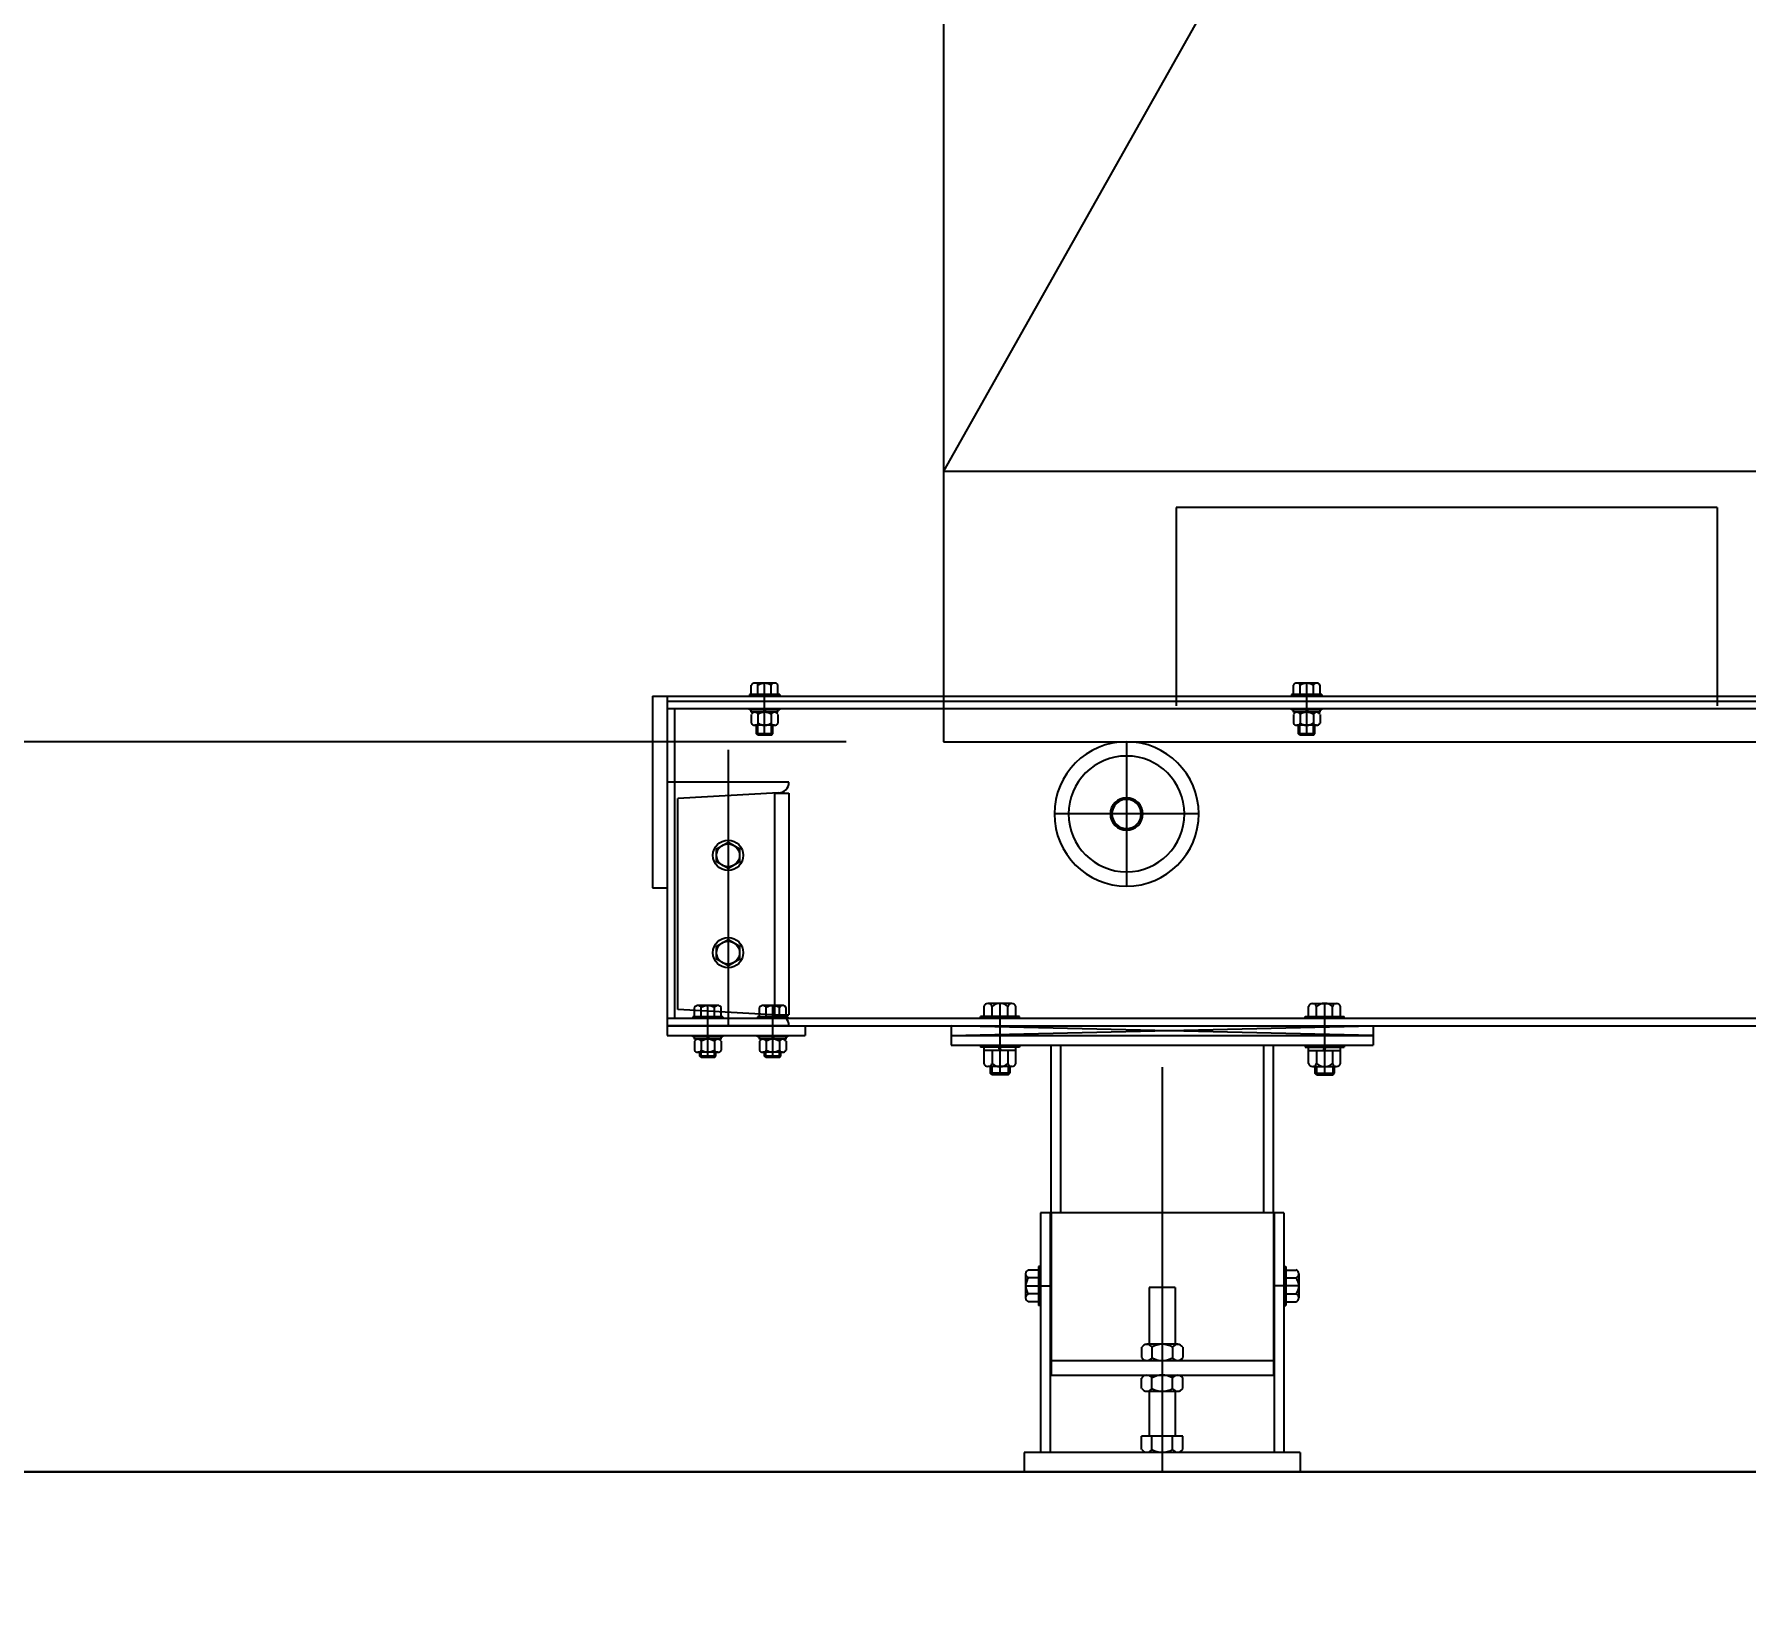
# Model space of a CAD drawing. Header units: millimetres. Extents: x 5544 to 245194, y -610088 to 30375.
# Drawn here: x 66756 to 67811, y -1902 to -934 of the extents above; entities that cross this region are included whole.
import ezdxf
from ezdxf.lldxf.tags import DXFTag

# ---------------------------------------------------------------- set-up
doc = ezdxf.new("R2010")
doc.units = ezdxf.units.MM
for name, color, linetype in [('0글씨', 3, 'Continuous'), ('140', 140, 'Continuous'), ('15', 15, 'Continuous'), ('3', 3, 'Continuous'), ('A-CEN', 22, 'Continuous'), ('외형선', 7, 'Continuous'), ('은선', 2, 'HIDDEN'), ('주단면도-1$0$A-FIN-TYP1', 6, 'Continuous'), ('중심선', 1, 'CENTER')]:
    doc.layers.add(name, color=color, linetype=linetype)
doc.styles.add('ROMAND', font='gulim.ttc', dxfattribs={"oblique": 15})
tags = doc.linetypes.add('CENTER', pattern=[2, 1.25, -0.25, 0.25, -0.25]).pattern_tags.tags
tags[10:11] = [DXFTag(74, 4), DXFTag(75, 0), DXFTag(340, '0'), DXFTag(46, 1.0), DXFTag(50, 0.0), DXFTag(44, 0.0), DXFTag(45, 0.0)]
tags[8:9] = [DXFTag(74, 4), DXFTag(75, 0), DXFTag(340, '0'), DXFTag(46, 1.0), DXFTag(50, 0.0), DXFTag(44, 0.0), DXFTag(45, 0.0)]
tags[6:7] = [DXFTag(74, 4), DXFTag(75, 0), DXFTag(340, '0'), DXFTag(46, 1.0), DXFTag(50, 0.0), DXFTag(44, 0.0), DXFTag(45, 0.0)]
tags[4:5] = [DXFTag(74, 4), DXFTag(75, 0), DXFTag(340, '0'), DXFTag(46, 1.0), DXFTag(50, 0.0), DXFTag(44, 0.0), DXFTag(45, 0.0)]
tags = doc.linetypes.add('HIDDEN', pattern=[0.375, 0.25, -0.125]).pattern_tags.tags
tags[6:7] = [DXFTag(74, 4), DXFTag(75, 0), DXFTag(340, '0'), DXFTag(46, 1.0), DXFTag(50, 0.0), DXFTag(44, 0.0), DXFTag(45, 0.0)]
tags[4:5] = [DXFTag(74, 4), DXFTag(75, 0), DXFTag(340, '0'), DXFTag(46, 1.0), DXFTag(50, 0.0), DXFTag(44, 0.0), DXFTag(45, 0.0)]
tags = doc.linetypes.add('PHANTOM2', pattern=[1.25, 0.625, -0.125, 0.125, -0.125, 0.125, -0.125]).pattern_tags.tags
tags[14:15] = [DXFTag(74, 4), DXFTag(75, 0), DXFTag(340, '0'), DXFTag(46, 1.0), DXFTag(50, 0.0), DXFTag(44, 0.0), DXFTag(45, 0.0)]
tags[12:13] = [DXFTag(74, 4), DXFTag(75, 0), DXFTag(340, '0'), DXFTag(46, 1.0), DXFTag(50, 0.0), DXFTag(44, 0.0), DXFTag(45, 0.0)]
tags[10:11] = [DXFTag(74, 4), DXFTag(75, 0), DXFTag(340, '0'), DXFTag(46, 1.0), DXFTag(50, 0.0), DXFTag(44, 0.0), DXFTag(45, 0.0)]
tags[8:9] = [DXFTag(74, 4), DXFTag(75, 0), DXFTag(340, '0'), DXFTag(46, 1.0), DXFTag(50, 0.0), DXFTag(44, 0.0), DXFTag(45, 0.0)]
tags[6:7] = [DXFTag(74, 4), DXFTag(75, 0), DXFTag(340, '0'), DXFTag(46, 1.0), DXFTag(50, 0.0), DXFTag(44, 0.0), DXFTag(45, 0.0)]
tags[4:5] = [DXFTag(74, 4), DXFTag(75, 0), DXFTag(340, '0'), DXFTag(46, 1.0), DXFTag(50, 0.0), DXFTag(44, 0.0), DXFTag(45, 0.0)]
doc.dimstyles.new('DIM-A-002-단면', dxfattribs={"dimscale": 330, "dimtxt": 1, "dimasz": 0.4, "dimexe": 0.2, "dimexo": 0.3, "dimgap": 0.4, "dimtad": 1, "dimdec": 0, "dimtxsty": 'ROMAND', "dimcen": 0, "dimclrd": 15, "dimclre": 15, "dimclrt": 3, "dimadec": 0, "dimazin": 0, "dimtfac": 1, "dimtmove": 0, "dimatfit": 3, "dimfxl": 1, "dimarcsym": 0})
doc.dimstyles.new('DIM-A-002-단면2', dxfattribs={"dimscale": 200, "dimtxt": 1, "dimasz": 0.4, "dimexe": 0.2, "dimexo": 0.3, "dimgap": 0.4, "dimtad": 1, "dimdec": 0, "dimtxsty": 'ROMAND', "dimcen": 0, "dimclrd": 15, "dimclre": 15, "dimclrt": 3, "dimadec": 0, "dimazin": 0, "dimtfac": 1, "dimtmove": 0, "dimatfit": 3, "dimfxl": 1, "dimarcsym": 0})

# ---------------------------------------------------------------- blocks, each defined once
blk = doc.blocks.new('롤러 측면')
at = {"layer": '외형선'}
for radius in [10, 9]:
    blk.add_circle((0, 0), radius, dxfattribs=at)
at = {"layer": '은선', "ltscale": 0.3}
blk.add_circle((0, 0), 44.5, dxfattribs=at)
at = {"layer": '중심선', "ltscale": 5}
for p, q in [((0, 44.5), (0, -44.6)), ((-44.6, 0), (44.5, 0))]:
    blk.add_line(p, q, dxfattribs=at)
blk.add_circle((0, 0), 35.7, dxfattribs=at)
blk = doc.blocks.new('콘베어 측면')
for p, q in [((-1909, 478), (-1909, 360)), ((-1909, 478), (-1900, 478)), ((-1900, 478), (-1900, 275)), ((-1909, 360), (-1900, 360)), ((-1825, 275), (-1900, 275))]:
    blk.add_line(p, q)
at = {"ltscale": 0.3}
blk.add_line((-1834, 281.6), (-1825, 281.6), dxfattribs=at)
at = {"ltscale": 0.5}
blk.add_arc((-1831.5, 275), 6.5, 0, 90, dxfattribs=at)
at = {"layer": '15', "ltscale": 600}
blk.add_line((-1617, 450), (161, 450), dxfattribs=at)
at = {"layer": '외형선'}
for p, q in [((-1833.9, 486.1), (-1846.1, 486.1)), ((-1499.9, 486.1), (-1512.1, 486.1)), ((-1900, 478.2), (-1900, 269)), ((-1900, 478.2), (225, 478.2)), ((-1900, 475), (225, 475)), ((-1830.7, 479.1), (-1849.3, 479.1)), ((-1849.3, 479.1), (-1849.3, 478.2)), ((-1848.2, 479.1), (-1848.2, 484.9)), ((-1844.1, 479.1), (-1844.1, 484.9)), ((-1835.9, 479.1), (-1835.9, 484.9)), ((-1831.8, 479.1), (-1831.8, 484.9)), ((-1830.7, 479.1), (-1830.7, 478.2)), ((-1496.7, 479.1), (-1515.3, 479.1)), ((-1515.3, 479.1), (-1515.3, 478.2)), ((-1514.2, 479.1), (-1514.2, 484.9)), ((-1510.1, 479.1), (-1510.1, 484.9)), ((-1501.9, 479.1), (-1501.9, 484.9)), ((-1497.8, 479.1), (-1497.8, 484.9)), ((-1496.7, 479.1), (-1496.7, 478.2)), ((-1900, 470.5), (225, 470.5)), ((-1895.5, 470.5), (-1895.5, 279.5)), ((-1849.3, 469.6), (-1849.3, 470.5)), ((-1830.7, 469.6), (-1849.3, 469.6)), ((-1848.2, 468.2), (-1848.2, 469.6)), ((-1831.8, 468.2), (-1848.2, 468.2)), ((-1848.2, 466.9), (-1848.2, 461.4)), ((-1844.1, 466.9), (-1844.1, 461.4)), ((-1840, 469.6), (-1840.6, 468.2)), ((-1839.4, 469.6), (-1840, 468.2)), ((-1835.9, 466.9), (-1835.9, 461.4)), ((-1831.8, 468.2), (-1831.8, 469.6)), ((-1831.8, 466.9), (-1831.8, 461.4)), ((-1830.7, 469.6), (-1830.7, 470.5)), ((-1515.3, 469.6), (-1515.3, 470.5)), ((-1496.7, 469.6), (-1515.3, 469.6)), ((-1514.2, 468.2), (-1514.2, 469.6)), ((-1497.8, 468.2), (-1514.2, 468.2)), ((-1514.2, 466.9), (-1514.2, 461.4)), ((-1510.1, 466.9), (-1510.1, 461.4)), ((-1506, 469.6), (-1506.6, 468.2)), ((-1505.4, 469.6), (-1506, 468.2)), ((-1501.9, 466.9), (-1501.9, 461.4)), ((-1497.8, 468.2), (-1497.8, 469.6)), ((-1497.8, 466.9), (-1497.8, 461.4)), ((-1496.7, 469.6), (-1496.7, 470.5)), ((-1833.9, 460.2), (-1846.1, 460.2)), ((-1845, 454.9), (-1845, 460.2)), ((-1835, 454.9), (-1845, 454.9)), ((-1844.2, 454.1), (-1845, 454.9)), ((-1835.8, 454.1), (-1844.2, 454.1)), ((-1835.8, 454.1), (-1835, 454.9)), ((-1835, 454.9), (-1835, 460.2)), ((-1499.9, 460.2), (-1512.1, 460.2)), ((-1511, 454.9), (-1511, 460.2)), ((-1501, 454.9), (-1511, 454.9)), ((-1510.2, 454.1), (-1511, 454.9)), ((-1501.8, 454.1), (-1510.2, 454.1)), ((-1501.8, 454.1), (-1501, 454.9)), ((-1501, 454.9), (-1501, 460.2)), ((-1883.2, 280.4), (-1883.2, 286.2)), ((-1868.9, 287.4), (-1881.1, 287.4)), ((-1879.1, 280.4), (-1879.1, 286.2)), ((-1870.9, 280.4), (-1870.9, 286.2)), ((-1866.8, 280.4), (-1866.8, 286.2)), ((-1843.2, 280.4), (-1843.2, 286.2)), ((-1828.9, 287.4), (-1841.1, 287.4)), ((-1839.1, 280.4), (-1839.1, 286.2)), ((-1830.9, 280.4), (-1830.9, 286.2)), ((-1826.8, 280.4), (-1826.8, 286.2)), ((-1704.8, 280.7), (-1704.8, 286.9)), ((-1687.7, 288.7), (-1702.4, 288.7)), ((-1699.9, 280.7), (-1699.9, 286.9)), ((-1690.1, 280.7), (-1690.1, 286.9)), ((-1685.2, 280.7), (-1685.2, 286.9)), ((-1504.8, 280.7), (-1504.8, 286.9)), ((-1502.4, 288.7), (-1487.7, 288.7)), ((-1499.9, 280.7), (-1499.9, 286.9)), ((-1490.1, 280.7), (-1490.1, 286.9)), ((-1485.2, 280.7), (-1485.2, 286.9)), ((225, 279.5), (-1900, 279.5)), ((-1900, 275), (225, 275)), ((-1865.7, 280.4), (-1884.3, 280.4)), ((-1884.3, 280.4), (-1884.3, 279.5)), ((-1865.7, 280.4), (-1865.7, 279.5)), ((-1825.7, 280.4), (-1844.3, 280.4)), ((-1844.3, 280.4), (-1844.3, 279.5)), ((-1825.7, 280.4), (-1825.7, 279.5)), ((-1815, 275), (-1815, 269)), ((-1683, 280.7), (-1707, 280.7)), ((-1707, 279.5), (-1707, 280.7)), ((-1683, 279.5), (-1683, 280.7)), ((-1507, 280.7), (-1483, 280.7)), ((-1507, 279.5), (-1507, 280.7)), ((-1483, 279.5), (-1483, 280.7)), ((-1900, 269), (-1815, 269)), ((-1884.3, 268.1), (-1884.3, 269)), ((-1865.7, 268.1), (-1884.3, 268.1)), ((-1883.2, 266.7), (-1883.2, 268.1)), ((-1866.8, 266.7), (-1883.2, 266.7)), ((-1883.2, 265.4), (-1883.2, 259.9)), ((-1879.1, 265.4), (-1879.1, 259.9)), ((-1875, 268.1), (-1875.6, 266.7)), ((-1874.4, 268.1), (-1875, 266.7)), ((-1870.9, 265.4), (-1870.9, 259.9)), ((-1866.8, 266.7), (-1866.8, 268.1)), ((-1866.8, 265.4), (-1866.8, 259.9)), ((-1865.7, 268.1), (-1865.7, 269)), ((-1844.3, 268.1), (-1844.3, 269)), ((-1825.7, 268.1), (-1844.3, 268.1)), ((-1843.2, 266.7), (-1843.2, 268.1)), ((-1826.8, 266.7), (-1843.2, 266.7)), ((-1843.2, 265.4), (-1843.2, 259.9)), ((-1839.1, 265.4), (-1839.1, 259.9)), ((-1835, 268.1), (-1835.6, 266.7)), ((-1834.4, 268.1), (-1835, 266.7)), ((-1830.9, 265.4), (-1830.9, 259.9)), ((-1826.8, 266.7), (-1826.8, 268.1)), ((-1826.8, 265.4), (-1826.8, 259.9)), ((-1825.7, 268.1), (-1825.7, 269)), ((-1725, 269), (-1725, 263)), ((-1725, 269), (-1465, 269)), ((-1465, 269), (-1465, 263)), ((-1868.9, 258.7), (-1881.1, 258.7)), ((-1880, 256.2), (-1880, 258.7)), ((-1870, 256.2), (-1880, 256.2)), ((-1879.2, 255.4), (-1880, 256.2)), ((-1870.8, 255.4), (-1879.2, 255.4)), ((-1870.8, 255.4), (-1870, 256.2)), ((-1870, 256.2), (-1870, 258.7)), ((-1828.9, 258.7), (-1841.1, 258.7)), ((-1840, 256.2), (-1840, 258.7)), ((-1830, 256.2), (-1840, 256.2)), ((-1839.2, 255.4), (-1840, 256.2)), ((-1830.8, 255.4), (-1839.2, 255.4)), ((-1830.8, 255.4), (-1830, 256.2)), ((-1830, 256.2), (-1830, 258.7)), ((-1725, 263), (-1465, 263)), ((-1707, 263), (-1707, 261.8)), ((-1683, 261.8), (-1707, 261.8)), ((-1704.8, 251.6), (-1704.8, 261.8)), ((-1685.2, 259.8), (-1704.8, 259.8)), ((-1699.9, 259.8), (-1699.9, 251.6)), ((-1695, 259.8), (-1695.7, 261.8)), ((-1694.3, 259.8), (-1695, 261.8)), ((-1690.1, 259.8), (-1690.1, 251.6)), ((-1685.2, 251.6), (-1685.2, 261.8)), ((-1683, 263), (-1683, 261.8)), ((-1663.5, 159.6), (-1663.5, 263)), ((-1526.5, 159.6), (-1526.5, 263)), ((-1507, 263), (-1507, 261.8)), ((-1507, 261.8), (-1483, 261.8)), ((-1504.8, 251.6), (-1504.8, 261.8)), ((-1504.8, 259.8), (-1485.2, 259.8)), ((-1499.9, 259.8), (-1499.9, 251.6)), ((-1495.7, 259.8), (-1495, 261.8)), ((-1495, 259.8), (-1494.3, 261.8)), ((-1490.1, 259.8), (-1490.1, 251.6)), ((-1485.2, 251.6), (-1485.2, 261.8)), ((-1483, 263), (-1483, 261.8)), ((-1687.7, 249.8), (-1702.4, 249.8)), ((-1701, 249.8), (-1701, 245.7)), ((-1689, 245.7), (-1701, 245.7)), ((-1700, 244.7), (-1701, 245.7)), ((-1690, 244.7), (-1700, 244.7)), ((-1690, 244.7), (-1689, 245.7)), ((-1689, 249.8), (-1689, 245.7)), ((-1502.4, 249.8), (-1487.7, 249.8)), ((-1501, 249.8), (-1501, 245.7)), ((-1501, 245.7), (-1489, 245.7)), ((-1500, 244.7), (-1501, 245.7)), ((-1500, 244.7), (-1490, 244.7)), ((-1490, 244.7), (-1489, 245.7)), ((-1489, 249.8), (-1489, 245.7)), ((-1670, 159.6), (-1670, 12)), ((-1520, 159.6), (-1670, 159.6)), ((-1520, 159.6), (-1520, 12)), ((-1670, 126.6), (-1671.2, 126.6)), ((-1671.2, 126.6), (-1671.2, 102.6)), ((-1520, 126.6), (-1518.8, 126.6)), ((-1518.8, 126.6), (-1518.8, 102.6)), ((-1679.2, 122), (-1679.2, 107.3)), ((-1671.2, 124.4), (-1677.4, 124.4)), ((-1671.2, 119.5), (-1677.4, 119.5)), ((-1518.8, 124.4), (-1512.6, 124.4)), ((-1518.8, 119.5), (-1512.6, 119.5)), ((-1510.8, 122), (-1510.8, 107.3)), ((-1671.2, 109.7), (-1677.4, 109.7)), ((-1518.8, 109.7), (-1512.6, 109.7)), ((-1671.2, 104.8), (-1677.4, 104.8)), ((-1670, 102.6), (-1671.2, 102.6)), ((-1520, 102.6), (-1518.8, 102.6)), ((-1518.8, 104.8), (-1512.6, 104.8)), ((-1680, 12), (-1680, 0)), ((-1510, 12), (-1680, 12)), ((-1510, 12), (-1510, 0)), ((-1510, 0), (-1680, 0))]:
    blk.add_line(p, q, dxfattribs=at)
at = {"layer": '외형선', "color": 1}
for p, q in [((-1844.2, 454.1), (-1844.2, 460.2)), ((-1835.8, 454.1), (-1835.8, 460.2)), ((-1510.2, 454.1), (-1510.2, 460.2)), ((-1501.8, 454.1), (-1501.8, 460.2)), ((-1879.2, 255.4), (-1879.2, 258.7)), ((-1870.8, 255.4), (-1870.8, 258.7)), ((-1839.2, 255.4), (-1839.2, 258.7)), ((-1830.8, 255.4), (-1830.8, 258.7)), ((-1700, 249.8), (-1700, 244.7)), ((-1690, 249.8), (-1690, 244.7)), ((-1500, 249.8), (-1500, 244.7)), ((-1490, 249.8), (-1490, 244.7))]:
    blk.add_line(p, q, dxfattribs=at)
at = {"layer": '외형선', "color": 3}
for p, q in [((-1725, 269), (-1465, 275)), ((-1465, 269), (-1725, 275)), ((-1725, 275), (-1725, 269)), ((-1465, 275), (-1465, 269))]:
    blk.add_line(p, q, dxfattribs=at)
at = {"layer": '외형선'}
for points in [[(-1862.5, 371.8), (-1869.6, 375.9), (-1869.6, 384.1), (-1862.5, 388.2), (-1855.4, 384.1), (-1855.4, 375.9)], [(-1862.5, 311.8), (-1869.6, 315.9), (-1869.6, 324.1), (-1862.5, 328.2), (-1855.4, 324.1), (-1855.4, 315.9)]]:
    blk.add_lwpolyline(points, close=True, dxfattribs=at)
for centre, radius in [((-1862.5, 380), 9.32), ((-1862.5, 380), 7.07), ((-1862.5, 320), 9.32), ((-1862.5, 320), 7.07)]:
    blk.add_circle(centre, radius, dxfattribs=at)
for centre, radius, start, end in [((-1846.1, 483.9), 2.27, 26.1704, 153.8296), ((-1840, 478.9), 7.18, 55.4066, 124.5934), ((-1833.9, 483.9), 2.27, 26.1704, 153.8296), ((-1512.1, 483.9), 2.27, 26.1704, 153.8296), ((-1506, 478.9), 7.18, 55.4066, 124.5934), ((-1499.9, 483.9), 2.27, 26.1704, 153.8296), ((-1846.1, 465.9), 2.27, 26.1704, 153.8296), ((-1840, 461), 7.18, 55.4066, 124.5934), ((-1833.9, 465.9), 2.27, 26.1704, 153.8296), ((-1512.1, 465.9), 2.27, 26.1704, 153.8296), ((-1506, 461), 7.18, 55.4066, 124.5934), ((-1499.9, 465.9), 2.27, 26.1704, 153.8296), ((-1846.1, 462.4), 2.27, 206.1704, 333.8296), ((-1840, 467.4), 7.18, 235.4066, 304.5934), ((-1833.9, 462.4), 2.27, 206.1704, 333.8296), ((-1512.1, 462.4), 2.27, 206.1704, 333.8296), ((-1506, 467.4), 7.18, 235.4066, 304.5934), ((-1499.9, 462.4), 2.27, 206.1704, 333.8296), ((-1881.1, 285.2), 2.27, 26.1704, 153.8296), ((-1875, 280.2), 7.18, 55.4066, 124.5934), ((-1868.9, 285.2), 2.27, 26.1704, 153.8296), ((-1841.1, 285.2), 2.27, 26.1704, 153.8296), ((-1835, 280.2), 7.18, 55.4066, 124.5934), ((-1828.9, 285.2), 2.27, 26.1704, 153.8296), ((-1702.4, 286.1), 2.57, 17.5372, 162.4628), ((-1695, 281.1), 7.58, 49.7578, 130.2422), ((-1687.7, 286.1), 2.57, 17.5372, 162.4628), ((-1502.4, 286.1), 2.57, 17.5372, 162.4628), ((-1495, 281.1), 7.58, 49.7578, 130.2422), ((-1487.7, 286.1), 2.57, 17.5372, 162.4628), ((-1881.1, 264.4), 2.27, 26.1704, 153.8296), ((-1875, 259.5), 7.18, 55.4066, 124.5934), ((-1868.9, 264.4), 2.27, 26.1704, 153.8296), ((-1841.1, 264.4), 2.27, 26.1704, 153.8296), ((-1835, 259.5), 7.18, 55.4066, 124.5934), ((-1828.9, 264.4), 2.27, 26.1704, 153.8296), ((-1881.1, 260.9), 2.27, 206.1704, 333.8296), ((-1875, 265.9), 7.18, 235.4066, 304.5934), ((-1868.9, 260.9), 2.27, 206.1704, 333.8296), ((-1841.1, 260.9), 2.27, 206.1704, 333.8296), ((-1835, 265.9), 7.18, 235.4066, 304.5934), ((-1828.9, 260.9), 2.27, 206.1704, 333.8296), ((-1702.4, 252.4), 2.57, 197.5372, 342.4628), ((-1695, 257.4), 7.58, 229.7578, 310.2422), ((-1687.7, 252.4), 2.57, 197.5372, 342.4628), ((-1502.4, 252.4), 2.57, 197.5372, 342.4628), ((-1495, 257.4), 7.58, 229.7578, 310.2422), ((-1487.7, 252.4), 2.57, 197.5372, 342.4628), ((-1676.6, 122), 2.57, 107.5372, 252.4628), ((-1671.6, 114.6), 7.58, 139.7578, 220.2422), ((-1513.4, 122), 2.57, 287.5372, 72.4628), ((-1518.4, 114.6), 7.58, 319.7578, 40.2422), ((-1676.6, 107.3), 2.57, 107.5372, 252.4628), ((-1513.4, 107.3), 2.57, 287.5372, 72.4628)]:
    blk.add_arc(centre, radius, start, end, dxfattribs=at)
at = {"layer": '은선'}
for p, q in [((-1825, 425), (-1900, 425)), ((-1825, 418.4), (-1825, 281.6))]:
    blk.add_line(p, q, dxfattribs=at)
at = {"layer": '은선', "ltscale": 0.5}
for p, q in [((-1831.5, 418.5), (-1893.5, 415)), ((-1893.5, 285), (-1893.5, 415)), ((-1831.5, 281.5), (-1893.5, 285))]:
    blk.add_line(p, q, dxfattribs=at)
at = {"layer": '은선', "ltscale": 0.3}
for p, q in [((-1834, 418.4), (-1825, 418.4)), ((-1834, 418.4), (-1834, 281.6)), ((-1657.5, 159.6), (-1657.5, 263)), ((-1532.5, 159.6), (-1532.5, 263)), ((-1664, 159.6), (-1664, 12)), ((-1663.5, 159.6), (-1663.5, 59.6)), ((-1526.5, 159.6), (-1526.5, 59.6)), ((-1526, 159.6), (-1526, 12)), ((-1603, 113.6), (-1603, 78.6)), ((-1587, 113.6), (-1603, 113.6)), ((-1587, 113.6), (-1587, 78.6)), ((-1607.7, 76.8), (-1607.7, 70.4)), ((-1585.5, 78.6), (-1604.5, 78.6)), ((-1601.4, 76.8), (-1601.4, 70.4)), ((-1588.7, 76.8), (-1588.7, 70.4)), ((-1582.3, 76.8), (-1582.3, 70.4)), ((-1663.5, 68.6), (-1526.5, 68.6)), ((-1663.5, 59.6), (-1526.5, 59.6)), ((-1607.7, 51.4), (-1607.7, 57.8)), ((-1601.4, 51.4), (-1601.4, 57.8)), ((-1588.7, 51.4), (-1588.7, 57.8)), ((-1582.3, 51.4), (-1582.3, 57.8)), ((-1585.5, 49.6), (-1604.5, 49.6)), ((-1603, 49.6), (-1603, 22)), ((-1587, 49.6), (-1587, 22)), ((-1582.3, 22), (-1607.7, 22)), ((-1607.7, 13.8), (-1607.7, 22)), ((-1601.4, 13.8), (-1601.4, 22)), ((-1588.7, 13.8), (-1588.7, 22)), ((-1582.3, 13.8), (-1582.3, 22)), ((-1585.5, 12), (-1604.5, 12))]:
    blk.add_line(p, q, dxfattribs=at)
at = {"layer": '은선', "ltscale": 0.5}
blk.add_arc((-1831.5, 425), 6.49, 270, 0.0725, dxfattribs=at)
at = {"layer": '은선', "ltscale": 0.3}
for centre, radius, start, end in [((-1604.5, 74.8), 3.75, 32.1832, 147.8168), ((-1595, 66.2), 12.4, 59.1293, 120.8707), ((-1585.5, 74.8), 3.75, 32.1832, 147.8168), ((-1604.5, 72.4), 3.75, 212.1832, 327.8168), ((-1595, 81), 12.4, 239.1293, 300.8707), ((-1585.5, 72.4), 3.75, 212.1832, 327.8168), ((-1604.5, 55.8), 3.75, 32.1832, 147.8168), ((-1595, 47.2), 12.4, 59.1293, 120.8707), ((-1585.5, 55.8), 3.75, 32.1832, 147.8168), ((-1604.5, 53.4), 3.75, 212.1832, 327.8168), ((-1595, 62), 12.4, 239.1293, 300.8707), ((-1585.5, 53.4), 3.75, 212.1832, 327.8168), ((-1604.5, 15.8), 3.75, 212.1832, 327.8168), ((-1595, 24.4), 12.4, 239.1293, 300.8707), ((-1585.5, 15.8), 3.75, 212.1832, 327.8168)]:
    blk.add_arc(centre, radius, start, end, dxfattribs=at)
at = {"layer": '중심선', "ltscale": 5}
for p, q in [((-1840, 454.1), (-1840, 486.1)), ((-1506, 454.1), (-1506, 486.1)), ((-1862.5, 445), (-1862.5, 275)), ((-1875, 255.4), (-1875, 287.4)), ((-1835, 255.4), (-1835, 287.4)), ((-1695, 288.7), (-1695, 244.7)), ((-1495, 288.7), (-1495, 244.7)), ((-1595, 249.5), (-1595, 0)), ((-1679.2, 114.6), (-1663.5, 114.6)), ((-1510.8, 114.6), (-1526.5, 114.6))]:
    blk.add_line(p, q, dxfattribs=at)
at = {"linetype": 'Continuous', "xscale": -1}
blk.add_blockref('롤러 측면', (-1617, 405.5), dxfattribs=at)
blk = doc.blocks.new('화물')
at = {"layer": '0글씨', "lineweight": -3, "ltscale": 10}
blk.add_line((0, 2299.8), (-1200.1, 166.7), dxfattribs=at)
blk.add_lwpolyline([(0, 2299.8), (-1200.1, 2299.8), (-1200.1, 166.7), (0, 166.7), (0, 2299.8)], dxfattribs=at)
at = {"layer": '140', "color": 6, "linetype": 'PHANTOM2', "ltscale": 10}
blk.add_line((-1200.1, 166.7), (0, 166.7), dxfattribs=at)
at = {"layer": '3', "color": 6, "linetype": 'PHANTOM2', "ltscale": 10}
for p, q in [((-1200.1, 166.7), (-1200.1, 0)), ((-1056.8, 144.4), (-1056.8, 22.2)), ((-723.5, 144.4), (-1056.8, 144.4)), ((-723.5, 144.4), (-723.5, 22.2)), ((-1200.1, 0), (0, 0))]:
    blk.add_line(p, q, dxfattribs=at)
blk = doc.blocks.new('*D2910')
at = {"layer": '15', "color": 15, "lineweight": -2, "ltscale": 600}
for p, q in [((67256.7, -1370.4), (64265.7, -1370.4)), ((64305.7, -1450.4), (64305.7, -1740.4)), ((67256.7, -1820.4), (64265.7, -1820.4)), ((64305.7, -1820.4), (64305.7, -2514.2))]:
    blk.add_line(p, q, dxfattribs=at)
at = {"layer": '15', "color": 15}
for points in [[(64319, -1450.4), (64292.3, -1450.4), (64305.7, -1370.4)], [(64292.3, -1740.4), (64319, -1740.4), (64305.7, -1820.4)]]:
    blk.add_solid(points, dxfattribs=at)
at = {"layer": 'Defpoints', "color": 0}
for p in [(67316.7, -1370.4), (64305.7, -1820.4), (67316.7, -1820.4)]:
    blk.add_point(p, dxfattribs=at)
at = {"layer": '15', "color": 3, "ltscale": 600, "insert": (64123.1, -2207.3), "char_height": 200, "attachment_point": 5, "rotation": 90, "style": 'ROMAND'}
blk.add_mtext('450', dxfattribs=at)
blk = doc.blocks.new('*D2911')
at = {"layer": '15', "color": 15, "lineweight": -2, "ltscale": 600}
for p, q in [((67256.7, 929.5), (65205.8, 929.5)), ((65245.8, -1290.4), (65245.8, 849.5)), ((67002.3, -1370.4), (65205.8, -1370.4))]:
    blk.add_line(p, q, dxfattribs=at)
at = {"layer": '15', "color": 15}
for points in [[(65259.1, 849.5), (65232.5, 849.5), (65245.8, 929.5)], [(65232.5, -1290.4), (65259.1, -1290.4), (65245.8, -1370.4)]]:
    blk.add_solid(points, dxfattribs=at)
at = {"layer": 'Defpoints', "color": 0}
for p in [(65245.8, 929.5), (67316.7, 929.5), (67062.3, -1370.4)]:
    blk.add_point(p, dxfattribs=at)
at = {"layer": '15', "color": 3, "ltscale": 600, "insert": (65054.6, -220.4), "char_height": 200, "attachment_point": 5, "rotation": 90, "style": 'ROMAND'}
blk.add_mtext('화물높이 2300', dxfattribs=at)
blk = doc.blocks.new('*D2912')
at = {"layer": '15', "color": 15, "lineweight": -2, "ltscale": 600}
for p, q in [((66942.3, -1370.4), (64255.6, -1370.4)), ((64295.6, -1450.4), (64295.6, -1740.4)), ((68720.5, -1820.4), (64255.6, -1820.4)), ((64295.6, -1820.4), (64295.6, -3739.7))]:
    blk.add_line(p, q, dxfattribs=at)
at = {"layer": '15', "color": 15}
for points in [[(64308.9, -1450.4), (64282.2, -1450.4), (64295.6, -1370.4)], [(64282.2, -1740.4), (64308.9, -1740.4), (64295.6, -1820.4)]]:
    blk.add_solid(points, dxfattribs=at)
at = {"layer": 'Defpoints', "color": 0}
for p in [(67002.3, -1370.4), (64295.6, -1820.4), (68780.5, -1820.4)]:
    blk.add_point(p, dxfattribs=at)
at = {"layer": '15', "color": 3, "ltscale": 600, "char_height": 200, "attachment_point": 5, "rotation": 90, "style": 'ROMAND'}
for s, insert in [('2UP OPEN 450', (64112.1, -2820)), ('[방화도어]', (64500.7, -2820))]:
    blk.add_mtext(s, dxfattribs=dict(at, insert=insert))
blk = doc.blocks.new('*D2913')
at = {"layer": '15', "color": 15, "lineweight": -2, "ltscale": 600}
for p, q in [((68791.5, 1129.6), (63578.7, 1129.6)), ((63618.7, -1740.4), (63618.7, 1049.6)), ((66990.9, -1820.4), (63578.7, -1820.4))]:
    blk.add_line(p, q, dxfattribs=at)
at = {"layer": '15', "color": 15}
for points in [[(63632, 1049.6), (63605.3, 1049.6), (63618.7, 1129.6)], [(63605.3, -1740.4), (63632, -1740.4), (63618.7, -1820.4)]]:
    blk.add_solid(points, dxfattribs=at)
at = {"layer": 'Defpoints', "color": 0}
for p in [(63618.7, 1129.6), (68851.5, 1129.6), (67050.9, -1820.4)]:
    blk.add_point(p, dxfattribs=at)
at = {"layer": '15', "color": 3, "ltscale": 600, "insert": (63429, -345.4), "char_height": 200, "attachment_point": 5, "rotation": 90, "style": 'ROMAND'}
blk.add_mtext("CON'C OPENING 2950", dxfattribs=at)
blk = doc.blocks.new('*D2918')
at = {"layer": '15', "color": 15, "lineweight": -2, "ltscale": 600}
for p, q in [((65662.2, 8179.6), (61908.5, 8179.6)), ((61974.5, -1688.4), (61974.5, 8047.6)), ((74305.7, -1820.4), (61908.5, -1820.4))]:
    blk.add_line(p, q, dxfattribs=at)
at = {"layer": '15', "color": 15}
for points in [[(61996.5, 8047.6), (61952.5, 8047.6), (61974.5, 8179.6)], [(61952.5, -1688.4), (61996.5, -1688.4), (61974.5, -1820.4)]]:
    blk.add_solid(points, dxfattribs=at)
at = {"layer": 'Defpoints', "color": 0}
for p in [(61974.5, 8179.6), (65761.2, 8179.6), (74404.7, -1820.4)]:
    blk.add_point(p, dxfattribs=at)
at = {"layer": '15', "color": 3, "ltscale": 600, "insert": (61672.7, 3179.6), "char_height": 330, "attachment_point": 5, "rotation": 90, "style": 'ROMAND'}
blk.add_mtext('TRAVEL 10000', dxfattribs=at)
blk = doc.blocks.new('*D2922')
at = {"layer": '15', "color": 15, "lineweight": -2, "ltscale": 600}
for p, q in [((68525.9, -1820.4), (61109.8, -1820.4)), ((61175.8, -1952.4), (61175.8, -2518.4)), ((69052.9, -2650.4), (61109.8, -2650.4)), ((61175.8, -2650.4), (61175.8, -3795))]:
    blk.add_line(p, q, dxfattribs=at)
at = {"layer": '15', "color": 15}
for points in [[(61197.8, -1952.4), (61153.8, -1952.4), (61175.8, -1820.4)], [(61153.8, -2518.4), (61197.8, -2518.4), (61175.8, -2650.4)]]:
    blk.add_solid(points, dxfattribs=at)
at = {"layer": 'Defpoints', "color": 0}
for p in [(68624.9, -1820.4), (61175.8, -2650.4), (69151.9, -2650.4)]:
    blk.add_point(p, dxfattribs=at)
at = {"layer": '15', "color": 3, "ltscale": 600, "insert": (60875, -3288.7), "char_height": 330, "attachment_point": 5, "rotation": 90, "style": 'ROMAND'}
blk.add_mtext('830', dxfattribs=at)

msp = doc.modelspace()

# ---------------------------------------------------------------- linework, layer by layer
at = {"layer": 'A-CEN'}
msp.add_line((64878.7, -1820.4), (74404.7, -1820.4), dxfattribs=at)
at = {"layer": '주단면도-1$0$A-FIN-TYP1'}
msp.add_lwpolyline([(64878.7, -1820.4), (68851.5, -1820.4)], dxfattribs=at)

# ---------------------------------------------------------------- block references
at = {"ltscale": 600}
for name, p in [('화물', (68516.9, -1370.4)), ('콘베어 측면', (69046.5, -1820.4))]:
    msp.add_blockref(name, p, dxfattribs=at)

# ---------------------------------------------------------------- dimensions: what is measured, and where the dimension line sits
at = {"layer": '15', "ltscale": 600}
for base, p1, p2, text, dimstyle, picture, middle in [((61974.5, 8179.6), (74404.7, -1820.4), (65761.2, 8179.6), 'TRAVEL <>', 'DIM-A-002-단면', '*D2918', (61672.7, 3179.6)), ((63618.7, 1129.6), (67050.9, -1820.4), (68851.5, 1129.6), "CON'C OPENING <>", 'DIM-A-002-단면2', '*D2913', (63429, -345.4)), ((65245.8, 929.5), (67062.3, -1370.4), (67316.7, 929.5), '화물높이 <>', 'DIM-A-002-단면2', '*D2911', (65054.6, -220.4)), ((64295.6, -1820.4), (67002.3, -1370.4), (68780.5, -1820.4), '2UP OPEN <>\\X[방화도어]', 'DIM-A-002-단면2', '*D2912', (64295.6, -2820))]:
    dim = msp.add_linear_dim(base=base, p1=p1, p2=p2, angle=90, text=text, dimstyle=dimstyle, dxfattribs=at)
    dim.commit()
    dim.dimension.update_dxf_attribs({"geometry": picture, "text_midpoint": middle})
for base, p1, p2, dimstyle, picture, middle in [((64305.7, -1820.4), (67316.7, -1370.4), (67316.7, -1820.4), 'DIM-A-002-단면2', '*D2910', (64123.1, -2207.3)), ((61175.8, -2650.4), (68624.9, -1820.4), (69151.9, -2650.4), 'DIM-A-002-단면', '*D2922', (60875, -3288.7))]:
    dim = msp.add_linear_dim(base=base, p1=p1, p2=p2, angle=90, dimstyle=dimstyle, dxfattribs=at)
    dim.commit()
    dim.dimension.update_dxf_attribs({"geometry": picture, "text_midpoint": middle})

doc.saveas('drawing.dxf')
